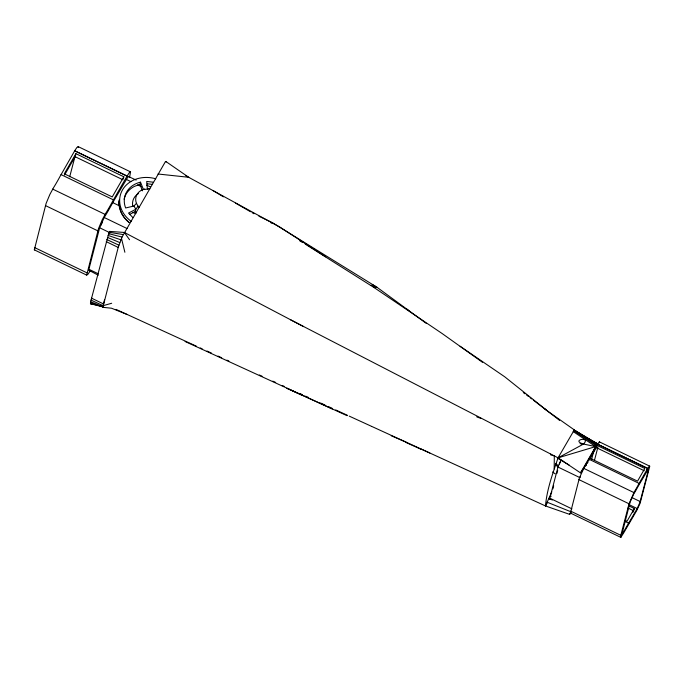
<?xml version="1.0" encoding="UTF-8"?>
<svg xmlns="http://www.w3.org/2000/svg" width="684" height="684" viewBox="0 0 684 684"><rect width="100%" height="100%" fill="white"/><g stroke="black" fill="none" stroke-linecap="round" stroke-linejoin="round"><path stroke-width="1.03" d="M544.712 408.801L546.55 410.238M554.185 468.916L554.314 455.937L550.534 454.792L550.671 454.073M96.538 304.867L90.536 303.884L90.639 301.721L108.696 233.663L109.671 231.397L124.36 232.457L303.611 326.61M127.233 314.52L111.483 308.21L103.216 307.355L102.985 306.868L118.204 247.428L122.034 237.083L165.357 161.74L165.879 161.501L188.707 177.284L157.978 174.001M574.577 430.911L574.474 430.014L548.158 411.486L504.706 376.781L460.041 346.241M290.418 319.719L558.05 457.844L580.502 472.875L584.82 466.462L597.585 443.788L578.262 432.972M223.48 196.385L223.403 196.83L213.211 190.674M86.688 275.113L98.487 228.67L102.249 219.701L105.917 212.98A40.638 4.848 -64.2 0 0 112.509 201.515L127.104 176.01L74.736 150.745L60.141 176.241A40.638 4.848 -64.2 0 1 53.54 187.707L49.881 194.427L46.119 203.405L34.32 249.84L86.688 275.113L88.014 274.216L90.408 270.531M136.15 180.063L128.224 176.421L112.757 202.626A44.152 5.267 -64.2 0 1 104.199 217.512L99.659 227.781L88.655 270.154L98.248 275.207M477.09 416.385L476.97 417.018L481.04 418.42M406.493 308.894L408.887 310.647M562.889 460.965L560.966 460.033L558.264 466.06L549.825 498.2L549.688 499.337L550.158 499.175M550.988 496.088L550.988 496.541M649.518 466.052L647.68 468.446L595.345 443.104L647.722 468.378L639.087 483.4L588.941 459.203L588.377 460.272A21.589 2.574 -64.2 0 1 584.221 467.497L579.382 478.005L570.43 513.051L620.85 537.385L624.364 531.801A14.638 1.744 -64.2 0 1 626.783 527.595L636.642 510.717L640.079 503.347L649.783 466.197L599.372 441.855L597.534 444.249M639.087 483.4L638.523 484.469A21.589 2.574 -64.2 0 1 634.359 491.693L629.041 503.792L620.807 535.324L620.85 537.385M648.312 470.387L648.287 469.164L638.104 486.427A23.384 2.787 -64.2 0 1 633.598 494.25L630.195 501.894L621.91 534.195L624.8 529.801A16.416 1.958 -64.2 0 1 627.519 525.073L637.172 508.554L639.873 502.526L648.312 470.387L646.414 469.472M90.998 300.079L103.062 305.697L104.566 299.66M69.708 176.763L74.984 156.542M64.578 175.01L75.103 156.696L75.898 153.669L123.813 176.788L123.282 178.806M108.859 234.492L109.671 231.397M129.584 177.284L130.558 171.881L78.181 146.615L76.856 147.505L74.667 150.856L127.044 176.13L129.233 172.778L130.558 171.881M142.494 190.827L139.921 184.364L140.502 182.149L143.435 189.536L149.899 188.827M129.772 214.331L135.227 211.476L135.808 209.261L138.048 206.175L136.449 203.345A13.637 11.577 14.6 0 1 144.692 189.015M552.869 488.898L553.672 485.82M556.887 473.49L557.691 470.412M589.018 460.315L589.608 458.032L637.531 481.16L644.824 468.472L596.91 445.344L596.311 447.627L644.225 470.746M591.557 459.545L594.242 449.277M594.49 460.264L597.901 447.191M633.94 510.05L634.333 508.528L628.587 505.758M580.34 476.722L580.049 477.697L557.964 467.035M101.36 224.933L101.531 224.395M429.826 453.013L420.745 448.858M597.585 443.788L597.149 444.173L574.192 430.099L558.05 457.844C552.757 473.465 546.849 489.488 545.49 505.955L569.661 514.385L570.704 512.572M371.634 426.38L545.49 505.955L551.826 491.796M569.661 514.385L570.824 511.726L546.952 502.141M559.478 464.06L559.751 463.444M391.231 435.742L406.065 442.146M560.076 462.777L560.666 461.768M75.898 153.669L64.313 173.804L112.236 196.932L123.813 176.788M545.49 505.955L547.046 503.236M580.502 472.875L597.149 444.173M589.54 459.409L596.875 446.643M634.333 508.528L627.04 521.217L625.125 520.293M632.7 512.624L633.743 510.811L627.989 508.041M140.502 182.149A24.573 20.862 14.6 0 0 125.651 207.97L133.97 206.012L136.449 203.345M570.704 513.188L571.183 512.795M148.137 188.63L147.402 189.092L146.718 181.44L153.071 182.175M558.05 457.844L583.503 444.053C591.609 435.776 569.917 440.137 583.503 444.053L595.619 446.584L558.05 457.844L558.315 458.639L569.276 465.137M139.921 184.364L134.252 186.458A24.573 20.862 14.6 0 0 124.095 199.258M103.062 305.697L111.689 303.26M271.197 223.129L272.591 222.796L376.875 287.186L426.243 323.37M370.771 285.442L373.413 285.031M372.455 286.528L375.14 286.109M305.226 244.094L374.139 287.605L376.875 287.186M34.32 249.84L34.824 249.78M580.049 443.591L583.101 444.361M147.197 183.774L152.489 184.389M109.235 232.295L123.231 234.578M108.696 233.663L122.034 237.083M90.408 303.696L103.737 307.116L90.442 302.952M108.081 235.407L120.854 239.802M107.439 237.416L119.777 242.563M90.639 301.721L102.985 306.868M548.577 498.345L552.356 500.021M405.92 442.445L420.66 449.106M347.062 415.667L286.784 388.221L302.901 395.557M332.356 408.964L185.09 341.496M116.049 309.399L187.108 341.923M187.775 342.231L196.419 346.189M200.241 347.934L202.148 348.806M207.038 351.046L211.39 353.038M218.042 356.082L221.71 357.758M226.926 360.152L228.866 361.041M259.313 374.977L262.066 376.234M272.779 381.142L275.669 382.459M282.287 385.485L284.228 386.374M299.669 393.445L302.422 394.702M305.594 396.156L308.51 397.489M320.574 403.013L325.02 405.048M328.106 406.458L332.031 408.254M335.699 409.938L347.369 415.273M349.199 416.111L371.215 426.192M106.807 239.545L118.879 245.163M258.962 216.23L272.591 222.796M146.632 185.125L150.437 186.963M126.147 179.336L130.909 181.628M137.578 184.851L141.391 186.689M75.103 156.696L123.026 179.824M61.021 174.582L113.399 199.856M112.757 202.626L119.426 205.841M132.764 212.279L135.62 213.656M52.677 189.092L105.045 214.366M104.199 217.503L127.062 228.542M99.659 227.781L110.133 232.842M45.443 205.576L97.821 230.85M583.683 468.335L633.82 492.531M106.234 241.649L118.204 247.428M631.657 497.439L640.173 501.552M578.895 479.595L629.041 503.792M628.656 504.441L637.172 508.554M624.954 521.396L628.733 523.226M88.835 269.231L98.359 273.822M34.491 247.514L86.868 272.788M549.825 498.2L571.909 508.853M570.661 511.128L620.807 535.324M91.476 298.138L103.455 303.918M591.993 441.146L597.559 444.053M599.372 441.855L599.654 442.736M185.834 175.745L279.525 226.9L325.678 256.791M235.638 203.157L250.498 211.741M252.105 212.664L253.986 213.759M574.628 430.245L597.448 443.822M299.737 240.811L302.636 242.546M574.192 430.099L596.739 444.745M374.139 287.605L442.129 333.527L482.519 362.34M573.739 430.646L596.217 445.575M573.175 431.553L595.619 446.584M555.451 463.598L558.725 465.855M555.288 464.838L558.503 467.112M552.638 471.96L555.177 473.832M523.286 392.531L524.97 393.813M526.663 395.087L528.347 396.361M530.032 397.635L531.724 398.909M533.349 400.14L555.186 416.966M555.511 417.223L559.623 420.429M138.048 206.175L139.228 207.389M135.227 211.476L136.586 212.869M132.781 217.452L128.532 213.066L135.808 209.261L133.97 206.012M124.36 232.457L129.541 239.733M165.879 161.501L166.109 161.988M121.478 238.357L124.873 252.259M128.524 176.387L128.592 176.848M78.181 146.615L78.301 147.428M102.001 223.223A4.001 0.479 -64.2 0 1 102.429 222.309M132.841 206.491A15.672 13.304 14.6 0 1 138.433 193.555M131.26 221.394A29.232 24.812 14.6 0 1 122.47 189.947A29.232 24.812 14.6 0 1 155.755 178.789M129.131 222.565A29.335 24.898 14.6 0 1 119.127 200.036M129.208 222.488A29.232 24.812 14.6 0 1 120.717 211.211L119.153 204.704A29.232 24.812 14.6 0 1 119.136 200.959M587.958 462.23A23.384 2.787 -64.2 0 1 587.479 463.119M586.539 464.829A23.384 2.787 -64.2 0 1 586.085 465.65"/></g></svg>
